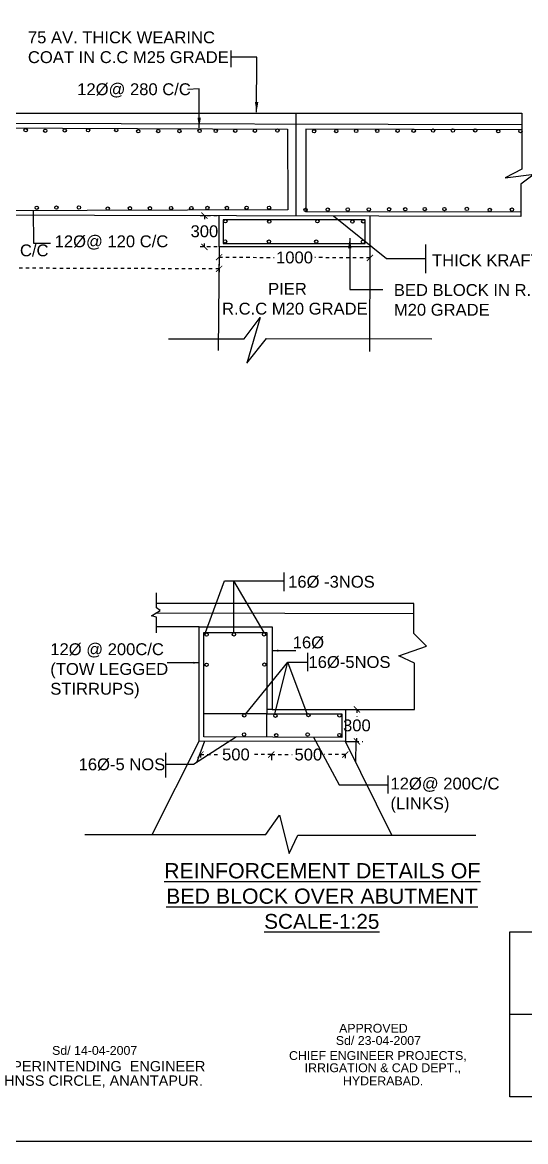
# Model space of a CAD drawing. Header units: inches. Extents: x 19489.8 to 19579.2, y 19557.9 to 19618.1.
# Drawn here: x 19519.33 to 19534.17, y 19557.88 to 19590.91 of the extents above; entities that cross this region are included whole.
import ezdxf

# ---------------------------------------------------------------- set-up
doc = ezdxf.new("R2010")
doc.units = ezdxf.units.IN
doc.header["$MEASUREMENT"] = 0
doc.linetypes.add('DASHDOT', pattern=[1, 0.5, -0.25, 0, -0.25])
for name, color, linetype in [('DIMENSION', 255, 'Continuous'), ('DRAWING', 7, 'Continuous'), ('TEXT', 255, 'Continuous')]:
    doc.layers.add(name, color=color, linetype=linetype)
doc.styles.get("Standard").update_dxf_attribs({"font": 'arial.ttf'})
doc.styles.add('TIMES NEW ROMAN', font='times.ttf')
doc.dimstyles.new('dig', dxfattribs={"dimtxt": 0.1875, "dimasz": 0.18, "dimexe": 0.18, "dimexo": 0.0625, "dimgap": 0.09, "dimtad": 0, "dimtih": 1, "dimtoh": 1, "dimdec": 4, "dimzin": 0, "dimdsep": 46, "dimtxsty": 'Standard', "dimblk": 'ARCHTICK', "dimcen": 0.09, "dimadec": 0, "dimazin": 0, "dimtfac": 1, "dimtdec": 4, "dimtofl": 0, "dimtmove": 0, "dimatfit": 3, "dimldrblk": 'ARCHTICK', "dimfxl": 1, "dimtolj": 1, "dimtzin": 0, "dimarcsym": 0})
doc.dimstyles.new('ISO-25', dxfattribs={"dimtxt": 0.636364, "dimasz": 1, "dimexe": 1.25, "dimexo": 0.625, "dimtad": 0, "dimtih": 1, "dimtoh": 1, "dimlfac": 100, "dimtxsty": 'TIMES NEW ROMAN', "dimcen": 2.5, "dimadec": 0, "dimazin": 0, "dimtfac": 1, "dimtmove": 0, "dimatfit": 3, "dimfxl": 1, "dimarcsym": 0})
doc.dimstyles.get("Standard").update_dxf_attribs({"dimtxt": 0.18, "dimasz": 0.18, "dimexe": 0.18, "dimexo": 0.0625, "dimgap": 0.09, "dimtad": 0, "dimtih": 1, "dimtoh": 1, "dimdec": 4, "dimzin": 0, "dimdsep": 46, "dimtxsty": 'Standard', "dimcen": 0.09, "dimadec": 0, "dimazin": 0, "dimtfac": 1, "dimtdec": 4, "dimtofl": 0, "dimtmove": 0, "dimatfit": 3, "dimfxl": 1, "dimtolj": 1, "dimtzin": 0, "dimarcsym": 0})

# ---------------------------------------------------------------- blocks, each defined once
blk = doc.blocks.new('_ArchTick')
at = {"color": 0, "linetype": 'ByBlock', "const_width": 0.15}
blk.add_lwpolyline([(-0.5, -0.5), (0.5, 0.5)], dxfattribs=at)
blk = doc.blocks.new('*D42')
at = {"layer": 'Defpoints', "color": 0, "linetype": 'DASHDOT', "ltscale": 0.02, "transparency": 16777216}
for p in [(19506.751, 19583.96), (19525.133, 19583.901), (19525.133, 19583.639)]:
    blk.add_point(p, dxfattribs=at)
at = {"layer": 'DIMENSION', "color": 0, "linetype": 'DASHDOT', "lineweight": -2, "ltscale": 0.02, "transparency": 16777216}
for p, q in [((19506.75, 19583.897), (19506.749, 19583.518)), ((19525.133, 19583.839), (19525.132, 19583.459)), ((19506.75, 19583.698), (19515.331, 19583.671)), ((19525.133, 19583.639), (19516.552, 19583.667))]:
    blk.add_line(p, q, dxfattribs=at)
at = {"layer": 'DIMENSION', "color": 0, "linetype": 'DASHDOT', "lineweight": -2, "ltscale": 0.02, "transparency": 16777216, "xscale": 0.18, "yscale": 0.18, "zscale": 0.18}
for p, rotation in [((19506.75, 19583.698), 179.8174387591915), ((19525.133, 19583.639), 359.8174387591915)]:
    blk.add_blockref('_ArchTick', p, dxfattribs=dict(at, rotation=rotation))
at = {"layer": 'DIMENSION', "color": 0, "linetype": 'DASHDOT', "ltscale": 0.02, "transparency": 16777216, "insert": (19515.941, 19583.669), "char_height": 0.35, "attachment_point": 5}
blk.add_mtext('\\A1;7500', dxfattribs=at)
blk = doc.blocks.new('*D43')
at = {"layer": 'Defpoints', "color": 0, "linetype": 'DASHDOT', "ltscale": 0.02, "transparency": 16777216}
for p in [(19525.134, 19583.985), (19529.578, 19583.964), (19529.578, 19583.964)]:
    blk.add_point(p, dxfattribs=at)
at = {"layer": 'DIMENSION', "color": 0, "linetype": 'DASHDOT', "lineweight": -2, "ltscale": 0.02, "transparency": 16777216}
for p, q in [((19525.134, 19583.923), (19525.133, 19583.805)), ((19525.134, 19583.985), (19526.76, 19583.977)), ((19529.578, 19583.964), (19527.951, 19583.971)), ((19529.577, 19583.901), (19529.577, 19583.784))]:
    blk.add_line(p, q, dxfattribs=at)
at = {"layer": 'DIMENSION', "color": 0, "linetype": 'DASHDOT', "lineweight": -2, "ltscale": 0.02, "transparency": 16777216, "xscale": 0.18, "yscale": 0.18, "zscale": 0.18}
for p, rotation in [((19525.134, 19583.985), 179.7220801664087), ((19529.578, 19583.964), 359.7220801664087)]:
    blk.add_blockref('_ArchTick', p, dxfattribs=dict(at, rotation=rotation))
at = {"layer": 'DIMENSION', "color": 0, "linetype": 'DASHDOT', "ltscale": 0.02, "transparency": 16777216, "insert": (19527.356, 19583.974), "char_height": 0.35, "attachment_point": 5}
blk.add_mtext('\\A1;1000', dxfattribs=at)
blk = doc.blocks.new('*D44')
at = {"layer": 'Defpoints', "color": 0, "linetype": 'DASHDOT', "ltscale": 0.02, "transparency": 16777216}
for p in [(19524.699, 19585.209), (19525.137, 19585.209), (19525.137, 19584.286)]:
    blk.add_point(p, dxfattribs=at)
at = {"layer": 'DIMENSION', "color": 0, "linetype": 'DASHDOT', "lineweight": -2, "ltscale": 0.02, "transparency": 16777216}
for p, q in [((19525.075, 19585.209), (19524.519, 19585.209)), ((19524.699, 19585.209), (19524.699, 19585.016)), ((19524.699, 19584.286), (19524.699, 19584.479)), ((19525.075, 19584.286), (19524.519, 19584.286))]:
    blk.add_line(p, q, dxfattribs=at)
at = {"layer": 'DIMENSION', "color": 0, "linetype": 'DASHDOT', "lineweight": -2, "ltscale": 0.02, "transparency": 16777216, "xscale": 0.18, "yscale": 0.18, "zscale": 0.18}
for p, rotation in [((19524.699, 19585.209), 90), ((19524.699, 19584.286), 270)]:
    blk.add_blockref('_ArchTick', p, dxfattribs=dict(at, rotation=rotation))
at = {"layer": 'DIMENSION', "color": 0, "linetype": 'DASHDOT', "ltscale": 0.02, "transparency": 16777216, "insert": (19524.699, 19584.747), "char_height": 0.35, "attachment_point": 5}
blk.add_mtext('\\A1;300', dxfattribs=at)
blk = doc.blocks.new('*D81')
at = {"layer": 'Defpoints', "color": 0, "linetype": 'DASHDOT', "ltscale": 0.02, "transparency": 16777216}
for p in [(19529.138, 19570.634), (19529.089, 19569.691), (19529.195, 19569.691)]:
    blk.add_point(p, dxfattribs=at)
at = {"layer": 'DIMENSION', "color": 0, "linetype": 'DASHDOT', "lineweight": -2, "ltscale": 0.02, "transparency": 16777216}
for p, q in [((19529.195, 19570.634), (19529.195, 19570.431)), ((19529.201, 19570.634), (19529.375, 19570.634)), ((19529.195, 19569.691), (19529.195, 19569.894)), ((19529.152, 19569.691), (19529.375, 19569.691))]:
    blk.add_line(p, q, dxfattribs=at)
at = {"layer": 'DIMENSION', "color": 0, "linetype": 'DASHDOT', "lineweight": -2, "ltscale": 0.02, "transparency": 16777216, "xscale": 0.18, "yscale": 0.18, "zscale": 0.18}
for p, rotation in [((19529.195, 19570.634), 90), ((19529.195, 19569.691), 270)]:
    blk.add_blockref('_ArchTick', p, dxfattribs=dict(at, rotation=rotation))
at = {"layer": 'DIMENSION', "color": 0, "linetype": 'DASHDOT', "ltscale": 0.02, "transparency": 16777216, "insert": (19529.195, 19570.162), "char_height": 0.35, "attachment_point": 5}
blk.add_mtext('\\A1;300', dxfattribs=at)
blk = doc.blocks.new('*D82')
at = {"layer": 'Defpoints', "color": 0, "linetype": 'DASHDOT', "ltscale": 0.02, "transparency": 16777216}
for p in [(19524.583, 19569.379), (19526.673, 19569.355), (19526.673, 19569.304)]:
    blk.add_point(p, dxfattribs=at)
at = {"layer": 'DIMENSION', "color": 0, "linetype": 'DASHDOT', "lineweight": -2, "ltscale": 0.02, "transparency": 16777216}
for p, q in [((19524.583, 19569.316), (19524.583, 19569.124)), ((19524.583, 19569.304), (19525.152, 19569.304)), ((19526.673, 19569.304), (19526.104, 19569.304)), ((19526.673, 19569.293), (19526.673, 19569.124))]:
    blk.add_line(p, q, dxfattribs=at)
at = {"layer": 'DIMENSION', "color": 0, "linetype": 'DASHDOT', "lineweight": -2, "ltscale": 0.02, "transparency": 16777216, "xscale": 0.18, "yscale": 0.18, "zscale": 0.18, "rotation": 180}
blk.add_blockref('_ArchTick', (19524.583, 19569.304), dxfattribs=at)
at = {"layer": 'DIMENSION', "color": 0, "linetype": 'DASHDOT', "lineweight": -2, "ltscale": 0.02, "transparency": 16777216, "xscale": 0.18, "yscale": 0.18, "zscale": 0.18}
blk.add_blockref('_ArchTick', (19526.673, 19569.304), dxfattribs=at)
at = {"layer": 'DIMENSION', "color": 0, "linetype": 'DASHDOT', "ltscale": 0.02, "transparency": 16777216, "insert": (19525.628, 19569.304), "char_height": 0.35, "attachment_point": 5}
blk.add_mtext('\\A1;500', dxfattribs=at)
blk = doc.blocks.new('*D83')
at = {"layer": 'Defpoints', "color": 0, "linetype": 'DASHDOT', "ltscale": 0.02, "transparency": 16777216}
for p in [(19526.673, 19569.304), (19528.854, 19569.359), (19528.854, 19569.302)]:
    blk.add_point(p, dxfattribs=at)
at = {"layer": 'DIMENSION', "color": 0, "linetype": 'DASHDOT', "lineweight": -2, "ltscale": 0.02, "transparency": 16777216}
for p, q in [((19526.673, 19569.302), (19527.288, 19569.302)), ((19526.673, 19569.241), (19526.673, 19569.122)), ((19528.854, 19569.302), (19528.24, 19569.302)), ((19528.854, 19569.297), (19528.854, 19569.122))]:
    blk.add_line(p, q, dxfattribs=at)
at = {"layer": 'DIMENSION', "color": 0, "linetype": 'DASHDOT', "lineweight": -2, "ltscale": 0.02, "transparency": 16777216, "xscale": 0.18, "yscale": 0.18, "zscale": 0.18, "rotation": 180}
blk.add_blockref('_ArchTick', (19526.673, 19569.302), dxfattribs=at)
at = {"layer": 'DIMENSION', "color": 0, "linetype": 'DASHDOT', "lineweight": -2, "ltscale": 0.02, "transparency": 16777216, "xscale": 0.18, "yscale": 0.18, "zscale": 0.18}
blk.add_blockref('_ArchTick', (19528.854, 19569.302), dxfattribs=at)
at = {"layer": 'DIMENSION', "color": 0, "linetype": 'DASHDOT', "ltscale": 0.02, "transparency": 16777216, "insert": (19527.764, 19569.302), "char_height": 0.35, "attachment_point": 5}
blk.add_mtext('\\A1;500', dxfattribs=at)

msp = doc.modelspace()

# ---------------------------------------------------------------- linework, layer by layer
at = {"layer": 'DIMENSION', "ltscale": 0.02}
msp.add_lwpolyline([(19525.47965, 19590.08936), (19525.47685, 19589.59201)], dxfattribs=at)
at = {"layer": 'DRAWING'}
for points in [[(19489.76551, 19618.1268), (19579.17082, 19618.1268), (19579.17082, 19557.87913), (19489.76551, 19557.87913)], [(19533.70704, 19564.07178), (19549.09531, 19564.07178), (19549.09531, 19559.20316), (19533.70704, 19559.20316)]]:
    msp.add_lwpolyline(points, close=True, dxfattribs=at)
for points in [[(19502.4442, 19587.36449), (19499.44702, 19587.34041), (19499.45495, 19588.23422), (19534.05573, 19588.23422), (19534.05573, 19586.58503), (19533.5699, 19586.32393), (19534.42639, 19586.43197), (19534.0297, 19586.14386), (19534.0297, 19585.1895), (19504.69386, 19585.2535), (19504.69386, 19588.23422)], [(19527.15413, 19587.76346), (19527.15496, 19585.3778), (19518.27113, 19585.35267), (19518.28113, 19586.31089), (19518.4057, 19586.41814), (19518.2038, 19586.48678), (19518.29402, 19586.55541), (19518.29792, 19588.23422)], [(19527.40688, 19585.20395), (19527.40688, 19588.23422)], [(19518.29692, 19587.80646), (19527.15413, 19587.76346)], [(19518.29723, 19587.93608), (19534.05573, 19587.89944)], [(19534.05573, 19587.74668), (19527.69378, 19587.76401), (19527.69334, 19585.32746), (19534.0297, 19585.33122)], [(19519.64896, 19585.35879), (19519.6585, 19584.395), (19520.16261, 19584.395)], [(19529.57876, 19585.19921), (19529.57909, 19584.28494), (19525.1372, 19584.28598), (19525.1372, 19585.2089)], [(19525.24834, 19585.08511), (19525.24834, 19584.39253), (19529.43915, 19584.38481), (19529.43915, 19585.09116), (19525.24834, 19585.09116)], [(19528.50712, 19585.20155), (19530.07163, 19583.94485), (19531.22067, 19583.94179)], [(19525.1372, 19584.28598), (19525.1078, 19581.23126)], [(19529.57909, 19584.28494), (19529.56414, 19581.20237)], [(19531.22243, 19584.35925), (19531.21889, 19583.51733)], [(19523.64484, 19581.57101), (19525.87267, 19581.57748), (19526.34544, 19582.20482), (19525.95039, 19580.85313), (19526.53325, 19581.58395), (19531.40499, 19581.57247)], [(19527.04296, 19574.6778), (19527.04296, 19574.12224)], [(19524.72842, 19572.90957), (19525.29483, 19574.43181), (19527.04296, 19574.43181)], [(19526.46019, 19572.90957), (19525.56502, 19574.43358)], [(19525.56502, 19572.90957), (19525.56502, 19574.43358)], [(19523.29043, 19572.89886), (19523.29043, 19573.35971), (19523.1401, 19573.4016), (19523.39181, 19573.55871), (19523.28344, 19573.63551), (19523.28344, 19574.0789)], [(19528.85484, 19570.63351), (19530.88908, 19570.63351), (19530.88908, 19572.00394), (19530.43056, 19572.21848), (19531.25015, 19572.4996), (19530.87453, 19572.87282), (19530.87453, 19573.7622), (19523.28344, 19573.7622)], [(19530.87453, 19573.4595), (19523.26596, 19573.48015)], [(19524.54918, 19573.07611), (19523.29043, 19573.07611)], [(19524.54918, 19569.69657), (19524.54918, 19573.07611), (19526.69684, 19573.07611), (19526.69684, 19570.63351), (19528.85484, 19570.63351), (19528.85484, 19569.69147), (19524.54918, 19569.69657)], [(19524.67825, 19569.83088), (19524.67825, 19572.90957), (19526.54297, 19572.90957), (19526.54297, 19570.50958), (19528.7478, 19570.50958), (19528.7478, 19569.81029), (19524.67825, 19569.83088)], [(19527.74176, 19572.30809), (19527.74176, 19571.76051)], [(19525.92144, 19570.50958), (19527.15531, 19572.03509)], [(19526.7717, 19570.50958), (19527.15531, 19572.03509)], [(19527.72954, 19570.50958), (19527.15531, 19572.03509)], [(19527.15531, 19572.03509), (19527.74176, 19572.0343)], [(19526.69684, 19570.63351), (19526.54297, 19570.63351)], [(19526.54297, 19570.50958), (19524.67825, 19570.50958)], [(19526.53529, 19569.82148), (19526.54297, 19570.50958)], [(19523.15643, 19566.93973), (19524.54918, 19569.69657)], [(19525.64168, 19569.826), (19524.38132, 19569.00672)], [(19524.70121, 19569.69639), (19524.46501, 19569.06113)], [(19527.91368, 19569.81451), (19528.67198, 19568.41091)], [(19530.22535, 19566.92527), (19528.85484, 19569.69147)], [(19528.85484, 19569.69147), (19529.16102, 19569.69147), (19529.14955, 19569.09664)], [(19523.55166, 19569.35725), (19523.55166, 19568.62433)], [(19524.38132, 19569.00672), (19523.55166, 19569.00672)], [(19530.10733, 19568.68855), (19530.10733, 19568.15579)], [(19528.67198, 19568.41091), (19530.10733, 19568.41091)], [(19521.17579, 19566.93973), (19526.51374, 19566.93973), (19526.91376, 19567.51602), (19527.20298, 19566.38172), (19527.45873, 19566.92527), (19532.70184, 19566.92527)], [(19533.70704, 19561.63747), (19549.09531, 19561.63747)]]:
    msp.add_lwpolyline(points, dxfattribs=at)
for centre in [(19519.42951, 19587.72918), (19520.0081, 19587.71829), (19520.58169, 19587.72546), (19521.26883, 19587.72847), (19522.09926, 19587.73649), (19522.74969, 19587.70183), (19523.33841, 19587.70452), (19523.96066, 19587.70736), (19524.55931, 19587.71009), (19525.03368, 19587.71226), (19525.60776, 19587.71488), (19526.19037, 19587.71754), (19526.85044, 19587.72055), (19527.9313, 19587.69913), (19528.58532, 19587.70753), (19529.17404, 19587.71022), (19529.79628, 19587.71306), (19530.39494, 19587.71579), (19530.86931, 19587.71796), (19531.44339, 19587.72058), (19532.026, 19587.72324), (19532.68607, 19587.72625), (19533.3617, 19587.69913), (19534.01572, 19587.70753), (19519.75476, 19585.44472), (19520.33737, 19585.44738), (19520.99745, 19585.45039), (19521.85044, 19585.41785), (19522.50446, 19585.42625), (19523.09318, 19585.42894), (19523.71542, 19585.43178), (19524.31408, 19585.43451), (19524.78845, 19585.43668), (19525.36253, 19585.4393), (19525.94514, 19585.44196), (19526.60521, 19585.44497), (19527.68247, 19585.38049), (19528.33649, 19585.38889), (19528.92521, 19585.39158), (19529.54746, 19585.39442), (19530.14611, 19585.39715), (19530.62049, 19585.39932), (19531.19456, 19585.40194), (19531.77718, 19585.4046), (19532.43725, 19585.40761), (19533.11288, 19585.38049), (19533.7669, 19585.38889), (19525.31815, 19585.04251), (19526.61064, 19585.03663), (19528.02956, 19585.04251), (19529.06372, 19585.03314), (19529.38125, 19585.04026), (19525.30886, 19584.45113), (19526.60057, 19584.44415), (19527.99878, 19584.44395), (19529.37427, 19584.43698), (19524.7623, 19572.8468), (19525.57098, 19572.85065), (19526.45667, 19572.85065), (19524.76269, 19571.95277), (19526.46861, 19571.96046), (19525.87626, 19570.45697), (19526.79276, 19570.44928), (19527.76702, 19570.46851), (19528.68219, 19570.46014), (19525.86856, 19569.89538), (19526.81971, 19569.8723), (19527.74391, 19569.89538), (19528.67834, 19569.87931)]:
    msp.add_circle(centre, 0.04927, dxfattribs=at)

# ---------------------------------------------------------------- texts
for s, height, p in [(' APPROVED', 0.260673, (19528.56936, 19561.09458)), ('Sd/ 23-04-2007', 0.2606735, (19528.57411, 19560.73373)), ('Sd/ 14-04-2007', 0.2606735, (19520.20843, 19560.43998)), ('CHIEF ENGINEER PROJECTS,', 0.2606735, (19527.19445, 19560.28891)), ('SUPERINTENDING  ENGINEER', 0.3056801, (19518.44093, 19559.95267)), ('IRRIGATION & CAD DEPT.,', 0.2606735, (19527.65559, 19559.92889)), ('HNSS CIRCLE, ANANTAPUR.', 0.3056801, (19518.7957, 19559.52634)), ('HYDERABAD.', 0.260673, (19528.78542, 19559.54183))]:
    msp.add_text(s, height=height, dxfattribs=at).set_placement(p)
at = {"layer": 'TEXT', "attachment_point": 1}
for s, insert, char_height, width in [('75 AV. THICK WEARINC\\PCOAT IN C.C M25 GRADE ', (19519.49596, 19590.64696), 0.35, 8.702968), ('12%%C@ 280 C/C ', (19520.94978, 19589.11654), 0.35, 5.1765234), ('12%%C@ 120 C/C ', (19520.28434, 19584.62737), 0.35, 5.1765234), ('12%%C@ 140 C/C ', (19516.75312, 19584.35933), 0.35, 5.1765234), ('THICK KRAFT PAPER ', (19531.41039, 19584.06818), 0.35, 5.1765234), ('          PIER\\PR.C.C M20 GRADE ', (19525.21984, 19583.22444), 0.35, 5.1765234), ('BED BLOCK IN R.C.C M20 GRADE ', (19530.28501, 19583.19038), 0.35, 5.1765234), ('16Ø -3NOS', (19527.16823, 19574.579), 0.35, 2.5322858), ('12Ø @ 200C/C\\P(TOW LEGGED\\PSTIRRUPS)', (19520.15551, 19572.58784), 0.35, 3.8289146), ('16Ø ', (19527.30326, 19572.78824), 0.35, 2.5322858), ('16Ø-5NOS', (19527.76778, 19572.21015), 0.35, 2.5322858), ('16Ø-5 NOS', (19520.99122, 19569.18978), 0.35, 2.5322858), ('12Ø@ 200C/C (LINKS)', (19530.18577, 19568.62275), 0.35, 3.3558985), ('\\pi0.61921;{\\LREINFORCEMENT DETAILS OF \\P\\pi0.67876;BED BLOCK OVER ABUTMENT\\P\\pi3.57021,t8.97021;\\H0.97222x;SCALE-1:25}', (19522.89178, 19566.09927), 0.45, 10.4858248)]:
    msp.add_mtext(s, dxfattribs=dict(at, insert=insert, char_height=char_height, width=width))

# ---------------------------------------------------------------- dimensions: what is measured, and where the dimension line sits
at = {"layer": 'DIMENSION', "linetype": 'DASHDOT', "ltscale": 0.02}
for p1, p2, distance, text, picture, middle in [((19525.1372, 19584.28598), (19525.1372, 19585.2089), 0.43863, '300', '*D44', (19524.69857, 19584.74744)), ((19525.1343, 19583.98506), (19529.57753, 19583.9635), 0, '1000', '*D43', (19527.35592, 19583.97428)), ((19506.7507, 19583.95958), (19525.1335, 19583.90101), -0.26161, '7500', '*D42', (19515.94126, 19583.66869))]:
    dim = msp.add_aligned_dim(p1=p1, p2=p2, distance=distance, text=text, dimstyle='dig', override={"dimtxt": 0.35}, dxfattribs=at)
    dim.commit()
    dim.dimension.update_dxf_attribs({"geometry": picture, "text_midpoint": middle})
dim = msp.add_linear_dim(base=(19529.19464, 19569.69147), p1=(19529.13808, 19570.63351), p2=(19529.08906, 19569.69147), angle=90, text='300', dimstyle='dig', override={"dimtxt": 0.35}, dxfattribs=at)
dim.commit()
dim.dimension.update_dxf_attribs({"geometry": '*D81', "text_midpoint": (19529.19464, 19570.16249)})
for base, p1, p2, picture, middle in [((19526.67342, 19569.30373), (19524.58311, 19569.37876), (19526.67342, 19569.35523), '*D82', (19525.62826, 19569.30373)), ((19528.85373, 19569.30158), (19526.67342, 19569.30373), (19528.85373, 19569.35929), '*D83', (19527.76357, 19569.30158))]:
    dim = msp.add_linear_dim(base=base, p1=p1, p2=p2, text='500', dimstyle='dig', override={"dimtxt": 0.35}, dxfattribs=at)
    dim.commit()
    dim.dimension.update_dxf_attribs({"geometry": picture, "text_midpoint": middle})

# ---------------------------------------------------------------- leaders
at = {"layer": 'DIMENSION', "ltscale": 0.02}
for points in [[(19526.23762, 19588.26005), (19526.24348, 19589.89098), (19525.47852, 19589.88811)], [(19524.54455, 19587.80203), (19524.54918, 19588.95036), (19524.2025, 19588.93173)], [(19528.98405, 19584.54648), (19528.98678, 19583.02913), (19529.96366, 19583.03116)]]:
    msp.add_leader(points, dimstyle='ISO-25', override={"dimasz": 0.3, "dimgap": 0.625, "dimtad": 0}, dxfattribs=at)
at = {"layer": 'DRAWING'}
for points in [[(19526.69684, 19572.37042), (19527.39749, 19572.37042)], [(19524.54918, 19572.0139), (19523.60016, 19572.0139)]]:
    msp.add_leader(points, dimstyle='Standard', override={"dimgap": 0.09, "dimtad": 0}, dxfattribs=at)

doc.saveas('drawing.dxf')
